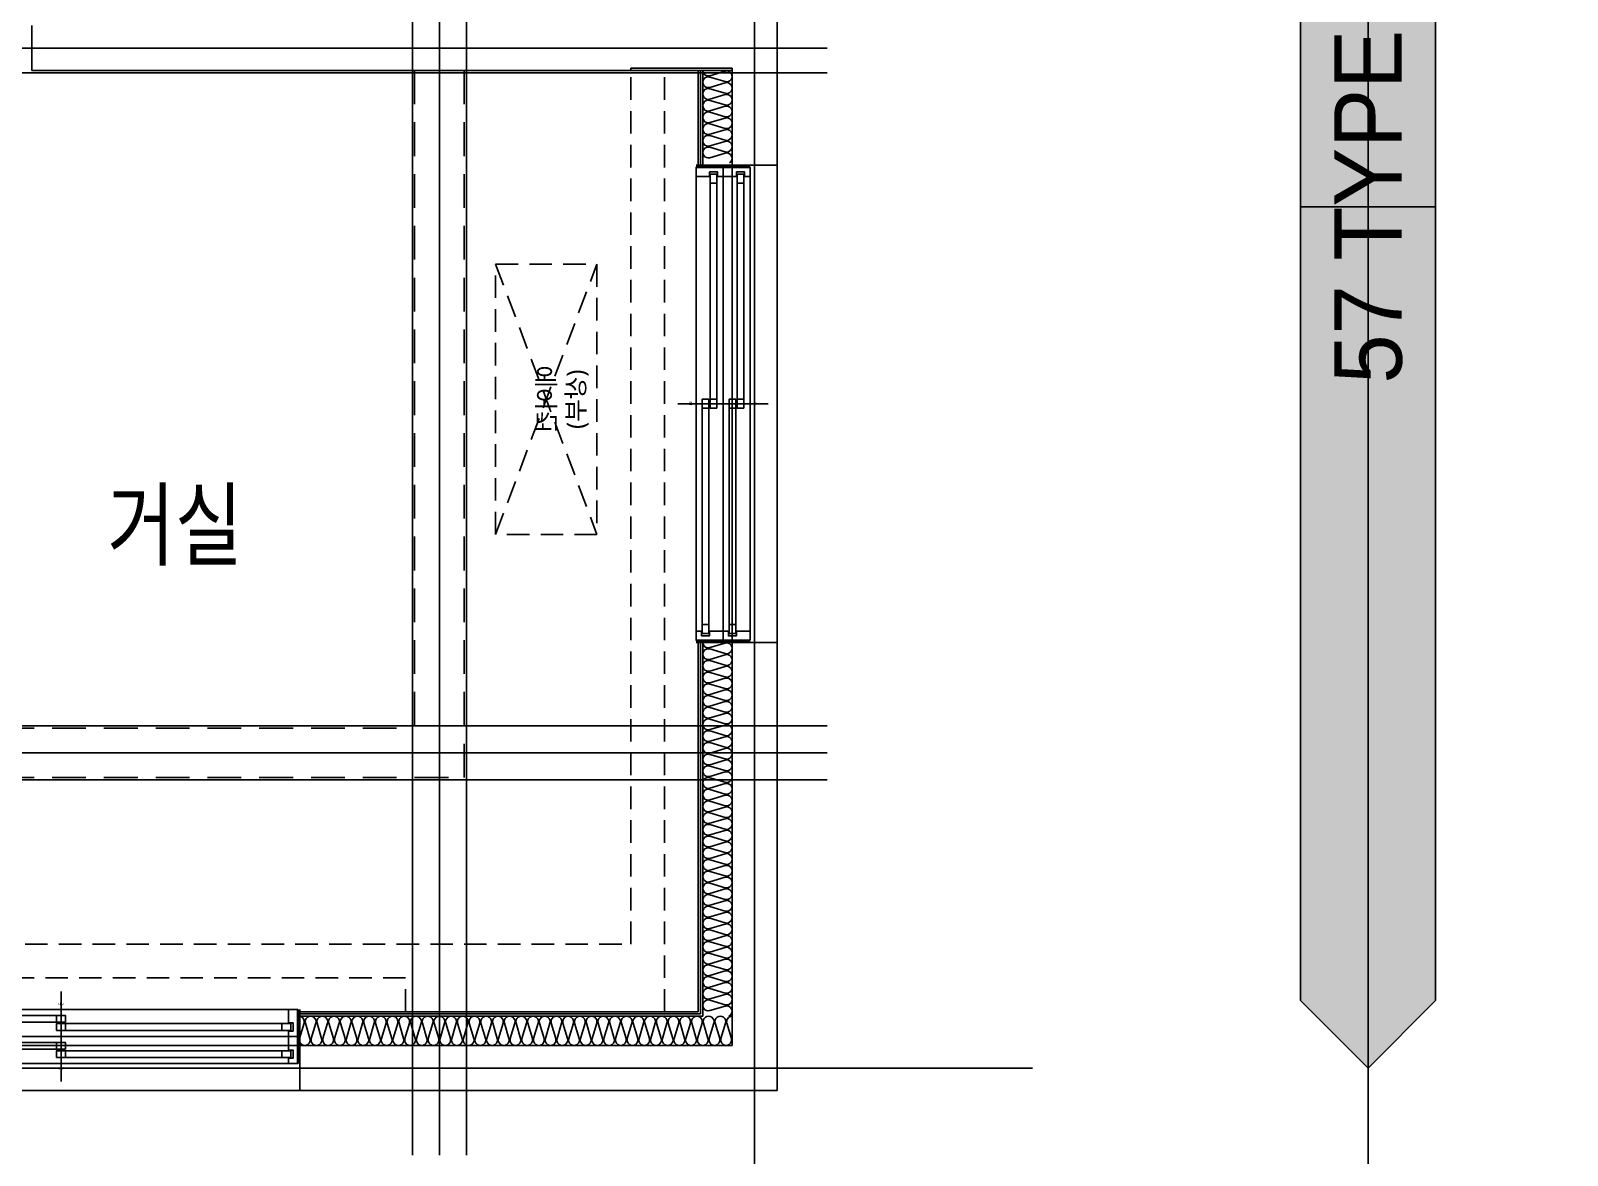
# Model space of a CAD drawing. Header units: millimetres. Extents: x 840000 to 1054178, y 0 to 59400.
# Drawn here: x 874387 to 881212, y 14583 to 19577 of the extents above; entities that cross this region are included whole.
import ezdxf
from ezdxf.enums import TextEntityAlignment as Align
from ezdxf.xclip import XClip

# ---------------------------------------------------------------- set-up
doc = ezdxf.new("R2010")
doc.units = ezdxf.units.MM
doc.header["$LTSCALE"] = 100
doc.header["$XCLIPFRAME"] = 0
for name, pattern in [('X - 단위세대 확장형$0$CEN', [62, 60, -1, 0, -1]), ('X - 단위세대 확장형$0$HID', [1.5, 1, -0.5]), ('X - 단위세대 확장형$0$xr-49D(확)$0$HID', [2.3, 1.5, -0.8]), ('X - 평면도$0$CEN', [62, 60, -1, 0, -1])]:
    doc.linetypes.add(name, pattern=pattern)
doc.layers.get('DEFPOINTS').update_dxf_attribs({"color": 145})
for name, color, linetype in [('AA-XXXX-253', 253, 'Continuous'), ('AA-XXXX-TEXT', 3, 'Continuous'), ('SYM', 7, 'Continuous'), ('TEX', 7, 'Continuous'), ('X - 단위세대 확장형$0$A-CON', 2, 'Continuous'), ('X - 단위세대 확장형$0$A-GIP', 6, 'Continuous'), ('X - 단위세대 확장형$0$A-INS', 9, 'Continuous'), ('X - 단위세대 확장형$0$A-WIN', 4, 'Continuous'), ('X - 단위세대 확장형$0$AA-WAXM-CONC', 2, 'Continuous'), ('X - 단위세대 확장형$0$AA-XXXX-CNTL', 1, 'X - 단위세대 확장형$0$CEN'), ('X - 단위세대 확장형$0$M-AIR', 1, 'X - 단위세대 확장형$0$HID'), ('X - 단위세대 확장형$0$S-ELE', 4, 'Continuous'), ('X - 단위세대 확장형$0$X-55$0$AA-DWXM-WIND', 4, 'Continuous'), ('X - 단위세대 확장형$0$xr-49D(확)$0$AA-XXXX-HIDL2', 7, 'X - 단위세대 확장형$0$xr-49D(확)$0$HID'), ('X - 단위세대 확장형$0$결로방지단열재', 7, 'X - 단위세대 확장형$0$HID'), ('X - 단위세대 확장형$0$커텐박스', 6, 'X - 단위세대 확장형$0$HID'), ('X - 평면도$0$AA-XXXX-CNTL', 1, 'X - 평면도$0$CEN')]:
    doc.layers.add(name, color=color, linetype=linetype)
for name, color, linetype, plot in [('DEFPOINT', 163, 'Continuous', False), ('X - 단위세대 확장형$0$A-MC', 171, 'Continuous', False), ('X - 단위세대 확장형$0$AA-EL-PCN8', 8, 'Continuous', False), ('X - 단위세대 확장형$0$DEFPOINT', 163, 'Continuous', False)]:
    doc.layers.add(name, color=color, linetype=linetype, plot=plot)
doc.styles.add('HAUD01', font='Dotum.ttf')
doc.styles.add('X - 단위세대 확장형$0$X-55$0$맑은 고딕', font='malgun.ttf')

# ---------------------------------------------------------------- blocks, each defined once
blk = doc.blocks.new('*U478')
at = {"layer": 'DEFPOINTS'}
for p, q in [((-1060, -130), (-1060, 110)), ((-1055, -130), (-1055, 110)), ((1055, -130), (1055, 110)), ((1060, -130), (1060, 110))]:
    blk.add_line(p, q, dxfattribs=at)
at = {"layer": 'X - 단위세대 확장형$0$X-55$0$AA-DWXM-WIND'}
for p, q in [((0, 190), (0, -210)), ((-20, 83), (-980, 83)), ((-20, 53), (-980, 53)), ((980, 47), (20, 47)), ((980, 17), (20, 17)), ((-20, -37), (-980, -37)), ((-20, -67), (-980, -67)), ((980, -73), (20, -73)), ((980, -103), (20, -103))]:
    blk.add_line(p, q, dxfattribs=at)
at = {"layer": 'X - 단위세대 확장형$0$X-55$0$AA-DWXM-WIND', "color": 8}
for p, q in [((-1010, 110), (1010, 110)), ((-1010, -10), (1010, -10)), ((-1010, -130), (1010, -130))]:
    blk.add_line(p, q, dxfattribs=at)
at = {"layer": 'X - 단위세대 확장형$0$X-55$0$AA-DWXM-WIND'}
for points in [[(-1010, 86), (-1030, 86), (-1030, 50), (-1010, 50), (-1010, -10), (-1010, -10), (-1050, -10), (-1050, 110), (-1010, 110), (-1010, 86)], [(1010, 14), (1030, 14), (1030, 50), (1010, 50), (1010, 110), (1010, 110), (1050, 110), (1050, -10), (1010, -10), (1010, 14)], [(-1010, -34), (-1030, -34), (-1030, -70), (-1010, -70), (-1010, -130), (-1010, -130), (-1050, -130), (-1050, -10), (-1010, -10), (-1010, -34)], [(1010, -106), (1030, -106), (1030, -70), (1010, -70), (1010, -10), (1010, -10), (1050, -10), (1050, -130), (1010, -130), (1010, -106)]]:
    blk.add_lwpolyline(points, dxfattribs=at)
for points in [[(-980, 53), (-980, 83), (-1020, 83), (-1020, 53)], [(20, 53), (20, 83), (-20, 83), (-20, 53)], [(-20, 17), (20, 17), (20, 47), (-20, 47)], [(1020, 17), (1020, 47), (980, 47), (980, 17)], [(-980, -67), (-980, -37), (-1020, -37), (-1020, -67)], [(20, -67), (20, -37), (-20, -37), (-20, -67)], [(-20, -103), (20, -103), (20, -73), (-20, -73)], [(1020, -103), (1020, -73), (980, -73), (980, -103)]]:
    blk.add_lwpolyline(points, close=True, dxfattribs=at)
at = {"layer": 'DEFPOINTS', "style": 'X - 단위세대 확장형$0$X-55$0$맑은 고딕', "width": 0.9}
for s, p in [('내부', (0, 133.2)), ('외부', (0, -152.2))]:
    blk.add_text(s, height=10, dxfattribs=at).set_placement(p, align=Align.MIDDLE_CENTER)
blk = doc.blocks.new('X - 단위세대 확장형$0$A$C1B995BC2')
at = {"layer": 'X - 단위세대 확장형$0$M-AIR'}
for p, q in [((600, -225), (-600, 225)), ((-600, -225), (600, 225))]:
    blk.add_line(p, q, dxfattribs=at)
blk.add_lwpolyline([(-600, -225), (600, -225), (600, 225), (-600, 225)], close=True, dxfattribs=at)
at = {"layer": 'X - 단위세대 확장형$0$DEFPOINT', "style": 'X - 단위세대 확장형$0$X-55$0$맑은 고딕'}
for s, p in [('(상부)', (0, 130.6)), ('에어컨', (0, 0))]:
    blk.add_text(s, height=80, rotation=180, dxfattribs=at).set_placement(p, align=Align.MIDDLE_CENTER)
blk = doc.blocks.new('X - 단위세대 확장형$0$A$Cc77666b6')
at = {"layer": 'X - 단위세대 확장형$0$A-GIP'}
for p, q in [((-350, -3220), (-350, -3650)), ((-340, -3220), (-340, -3650)), ((-350, -5750), (-350, -7400)), ((-340, -5750), (-340, -7410)), ((-350, -7400), (-2130, -7400)), ((-340, -7410), (-2130, -7410))]:
    blk.add_line(p, q, dxfattribs=at)
at = {"layer": 'X - 단위세대 확장형$0$A-INS'}
for p, q in [((-330, -3220), (-330, -3650)), ((-330, -5750), (-330, -7420)), ((-330, -7420), (-2130, -7420))]:
    blk.add_line(p, q, dxfattribs=at)
for points in [[(-330, -3220, 0.500912), (-299.1, -3243.1), (-230.9, -3222.9, -1.337394), (-230.9, -3269.1), (-299.1, -3248.9, 1.337394), (-299.1, -3295.1), (-230.9, -3274.9, -1.337394), (-230.9, -3321.1), (-299.1, -3300.9, 1.337394), (-299.1, -3347.1), (-230.9, -3326.9, -1.337394), (-230.9, -3373.1), (-299.1, -3352.9, 1.337394), (-299.1, -3399.1), (-230.9, -3378.9, -1.337394), (-230.9, -3425.1), (-299.1, -3404.9, 1.337394), (-299.1, -3451.1), (-230.9, -3430.9, -1.337394), (-230.9, -3477.1), (-299.1, -3456.9, 1.337394), (-299.1, -3503.1), (-230.9, -3482.9, -1.337394), (-230.9, -3529.1), (-299.1, -3508.9, 1.337394), (-299.1, -3555.1), (-230.9, -3534.9, -1.337394), (-230.9, -3581.1), (-299.1, -3560.9, 1.337394), (-299.1, -3607.1), (-230.9, -3586.9, -0.85931), (-210.7, -3630, -0.85931)], [(-330, -5760, 0.500912), (-299.1, -5783.1), (-230.9, -5762.9, -1.337394), (-230.9, -5809.1), (-299.1, -5788.9, 1.337394), (-299.1, -5835.1), (-230.9, -5814.9, -1.337394), (-230.9, -5861.1), (-299.1, -5840.9, 1.337394), (-299.1, -5887.1), (-230.9, -5866.9, -1.337394), (-230.9, -5913.1), (-299.1, -5892.9, 1.337394), (-299.1, -5939.1), (-230.9, -5918.9, -1.337394), (-230.9, -5965.1), (-299.1, -5944.9, 1.337395), (-299.1, -5991.1), (-230.9, -5970.9, -1.337395), (-230.9, -6017.1), (-299.1, -5996.9, 1.337395), (-299.1, -6043.1), (-230.9, -6022.9, -1.337395), (-230.9, -6069.1), (-299.1, -6048.9, 1.337395), (-299.1, -6095.1), (-230.9, -6074.9, -1.337395), (-230.9, -6121.1), (-299.1, -6100.9, 1.337395), (-299.1, -6147.1), (-230.9, -6126.9, -1.337395), (-230.9, -6173.1), (-299.1, -6152.9, 1.337395), (-299.1, -6199.1), (-230.9, -6178.9, -1.337395), (-230.9, -6225.1), (-299.1, -6204.9, 1.337395), (-299.1, -6251.1), (-230.9, -6230.9, -1.337395), (-230.9, -6277.1), (-299.1, -6256.9, 1.337395), (-299.1, -6303.1), (-230.9, -6282.9, -1.337395), (-230.9, -6329.1), (-299.1, -6308.9, 1.337395), (-299.1, -6355.1), (-230.9, -6334.9, -1.337395), (-230.9, -6381.1), (-299.1, -6360.9, 1.337394), (-299.1, -6407.1), (-230.9, -6386.9, -1.337394), (-230.9, -6433.1), (-299.1, -6412.9, 1.337394), (-299.1, -6459.1), (-230.9, -6438.9, -1.337394), (-230.9, -6485.1), (-299.1, -6464.9, 1.337394), (-299.1, -6511.1), (-230.9, -6490.9, -1.337394), (-230.9, -6537.1), (-299.1, -6516.9, 1.337394), (-299.1, -6563.1), (-230.9, -6542.9, -1.337394), (-230.9, -6589.1), (-299.1, -6568.9, 1.337394), (-299.1, -6615.1), (-230.9, -6594.9, -1.337394), (-230.9, -6641.1), (-299.1, -6620.9, 1.337394), (-299.1, -6667.1), (-230.9, -6646.9, -1.337394), (-230.9, -6693.1), (-299.1, -6672.9, 1.337394), (-299.1, -6719.1), (-230.9, -6698.9, -1.337394), (-230.9, -6745.1), (-299.1, -6724.9, 1.337394), (-299.1, -6771.1), (-230.9, -6750.9, -1.337394), (-230.9, -6797.1), (-299.1, -6776.9, 1.337394), (-299.1, -6823.1), (-230.9, -6802.9, -1.337394), (-230.9, -6849.1), (-299.1, -6828.9, 1.337394), (-299.1, -6875.1), (-230.9, -6854.9, -1.337394), (-230.9, -6901.1), (-299.1, -6880.9, 1.337394), (-299.1, -6927.1), (-230.9, -6906.9, -1.337394), (-230.9, -6953.1), (-299.1, -6932.9, 1.337394), (-299.1, -6979.1), (-230.9, -6958.9, -1.337394), (-230.9, -7005.1), (-299.1, -6984.9, 1.337394), (-299.1, -7031.1), (-230.9, -7010.9, -1.337394), (-230.9, -7057.1), (-299.1, -7036.9, 1.337394), (-299.1, -7083.1), (-230.9, -7062.9, -1.337394), (-230.9, -7109.1), (-299.1, -7088.9, 1.337394), (-299.1, -7135.1), (-230.9, -7114.9, -1.337394), (-230.9, -7161.1), (-299.1, -7140.9, 1.337394), (-299.1, -7187.1), (-230.9, -7166.9, -1.337394), (-230.9, -7213.1), (-299.1, -7192.9, 1.337394), (-299.1, -7239.1), (-230.9, -7218.9, -1.337394), (-230.9, -7265.1), (-299.1, -7244.9, 1.337394), (-299.1, -7291.1), (-230.9, -7270.9, -1.337394), (-230.9, -7317.1), (-299.1, -7296.9, 1.337394), (-299.1, -7343.1), (-230.9, -7322.9, -1.337394), (-230.9, -7369.1), (-299.1, -7348.9, 1.337395), (-299.1, -7395.1), (-230.9, -7374.9, -0.937415), (-214.3, -7420, -0.937415)], [(-200, -7420, 0.500912), (-223.1, -7450.9), (-202.9, -7519.1, -1.337394), (-249.1, -7519.1), (-228.9, -7450.9, 1.337394), (-275.1, -7450.9), (-254.9, -7519.1, -1.337394), (-301.1, -7519.1), (-280.9, -7450.9, 1.337394), (-327.1, -7450.9), (-306.9, -7519.1, -1.337394), (-353.1, -7519.1), (-332.9, -7450.9, 1.337394), (-379.1, -7450.9), (-358.9, -7519.1, -1.337394), (-405.1, -7519.1), (-384.9, -7450.9, 1.337394), (-431.1, -7450.9), (-410.9, -7519.1, -1.337394), (-457.1, -7519.1), (-436.9, -7450.9, 1.337394), (-483.1, -7450.9), (-462.9, -7519.1, -1.337394), (-509.1, -7519.1), (-488.9, -7450.9, 1.337394), (-535.1, -7450.9), (-514.9, -7519.1, -1.337394), (-561.1, -7519.1), (-540.9, -7450.9, 1.337394), (-587.1, -7450.9), (-566.9, -7519.1, -1.337394), (-613.1, -7519.1), (-592.9, -7450.9, 1.337394), (-639.1, -7450.9), (-618.9, -7519.1, -1.337394), (-665.1, -7519.1), (-644.9, -7450.9, 1.337394), (-691.1, -7450.9), (-670.9, -7519.1, -1.337394), (-717.1, -7519.1), (-696.9, -7450.9, 1.337394), (-743.1, -7450.9), (-722.9, -7519.1, -1.337394), (-769.1, -7519.1), (-748.9, -7450.9, 1.337394), (-795.1, -7450.9), (-774.9, -7519.1, -1.337394), (-821.1, -7519.1), (-800.9, -7450.9, 1.337394), (-847.1, -7450.9), (-826.9, -7519.1, -1.337394), (-873.1, -7519.1), (-852.9, -7450.9, 1.337394), (-899.1, -7450.9), (-878.9, -7519.1, -1.337394), (-925.1, -7519.1), (-904.9, -7450.9, 1.337394), (-951.1, -7450.9), (-930.9, -7519.1, -1.337394), (-977.1, -7519.1), (-956.9, -7450.9, 1.337394), (-1003.1, -7450.9), (-982.9, -7519.1, -1.337394), (-1029.1, -7519.1), (-1008.9, -7450.9, 1.337394), (-1055.1, -7450.9), (-1034.9, -7519.1, -1.337394), (-1081.1, -7519.1), (-1060.9, -7450.9, 1.337394), (-1107.1, -7450.9), (-1086.9, -7519.1, -1.337394), (-1133.1, -7519.1), (-1112.9, -7450.9, 1.337394), (-1159.1, -7450.9), (-1138.9, -7519.1, -1.337394), (-1185.1, -7519.1), (-1164.9, -7450.9, 1.337394), (-1211.1, -7450.9), (-1190.9, -7519.1, -1.337394), (-1237.1, -7519.1), (-1216.9, -7450.9, 1.337394), (-1263.1, -7450.9), (-1242.9, -7519.1, -1.337394), (-1289.1, -7519.1), (-1268.9, -7450.9, 1.337394), (-1315.1, -7450.9), (-1294.9, -7519.1, -1.337394), (-1341.1, -7519.1), (-1320.9, -7450.9, 1.337394), (-1367.1, -7450.9), (-1346.9, -7519.1, -1.337394), (-1393.1, -7519.1), (-1372.9, -7450.9, 1.337394), (-1419.1, -7450.9), (-1398.9, -7519.1, -1.337394), (-1445.1, -7519.1), (-1424.9, -7450.9, 1.337394), (-1471.1, -7450.9), (-1450.9, -7519.1, -1.337394), (-1497.1, -7519.1), (-1476.9, -7450.9, 1.337394), (-1523.1, -7450.9), (-1502.9, -7519.1, -1.337394), (-1549.1, -7519.1), (-1528.9, -7450.9, 1.337394), (-1575.1, -7450.9), (-1554.9, -7519.1, -1.337394), (-1601.1, -7519.1), (-1580.9, -7450.9, 1.337394), (-1627.1, -7450.9), (-1606.9, -7519.1, -1.337394), (-1653.1, -7519.1), (-1632.9, -7450.9, 1.337394), (-1679.1, -7450.9), (-1658.9, -7519.1, -1.337394), (-1705.1, -7519.1), (-1684.9, -7450.9, 1.337394), (-1731.1, -7450.9), (-1710.9, -7519.1, -1.337394), (-1757.1, -7519.1), (-1736.9, -7450.9, 1.337394), (-1783.1, -7450.9), (-1762.9, -7519.1, -1.337394), (-1809.1, -7519.1), (-1788.9, -7450.9, 1.337394), (-1835.1, -7450.9), (-1814.9, -7519.1, -1.337394), (-1861.1, -7519.1), (-1840.9, -7450.9, 1.337394), (-1887.1, -7450.9), (-1866.9, -7519.1, -1.337394), (-1913.1, -7519.1), (-1892.9, -7450.9, 1.337394), (-1939.1, -7450.9), (-1918.9, -7519.1, -1.337394), (-1965.1, -7519.1), (-1944.9, -7450.9, 1.337394), (-1991.1, -7450.9), (-1970.9, -7519.1, -1.337394), (-2017.1, -7519.1), (-1996.9, -7450.9, 1.337394), (-2043.1, -7450.9), (-2022.9, -7519.1, -1.337394), (-2069.1, -7519.1), (-2048.9, -7450.9, 1.337394), (-2095.1, -7450.9), (-2074.9, -7519.1, -1.337394), (-2121.1, -7519.1), (-2100.9, -7450.9, 0.449698), (-2120, -7420.3, 0.449698)]]:
    blk.add_lwpolyline(points, format="xyb", dxfattribs=at)
at = {"layer": 'X - 단위세대 확장형$0$A-MC'}
for p, q in [((-1620, -8037.5), (-1620, 0)), ((-1380, -8037.5), (-1380, 0)), ((-5630, -3230), (222.5, -3230)), ((222.5, -6130), (-8350, -6130)), ((222.5, -6370), (-8350, -6370))]:
    blk.add_line(p, q, dxfattribs=at)
at = {"layer": 'X - 단위세대 확장형$0$AA-EL-PCN8'}
for p, q in [((-200, -3640), (-200, -5760)), ((0, -3640), (0, -5760)), ((-4240, -7550), (-2120, -7550)), ((-4240, -7750), (-2120, -7750))]:
    blk.add_line(p, q, dxfattribs=at)
at = {"layer": 'X - 단위세대 확장형$0$AA-WAXM-CONC'}
for p, q in [((0, -2990), (0, -3640)), ((-3310, -3220), (-3310, -3020)), ((-3310, -3220), (-200, -3220)), ((-200, -3220), (-200, -3640)), ((-200, -3640), (0, -3640)), ((-200, -5760), (0, -5760)), ((-200, -5760), (-200, -7550)), ((0, -5760), (0, -7750)), ((-200, -7550), (-2120, -7550)), ((-2120, -7550), (-2120, -7750)), ((0, -7750), (-2120, -7750))]:
    blk.add_line(p, q, dxfattribs=at)
at = {"layer": 'X - 단위세대 확장형$0$AA-XXXX-CNTL'}
for p, q in [((-1500, -8037.5), (-1500, 0)), ((-100, -8037.5), (-100, 0)), ((-5630, -3120), (222.5, -3120)), ((222.5, -6250), (-8350, -6250)), ((0, -7650), (-8340, -7650))]:
    blk.add_line(p, q, dxfattribs=at)
at = {"layer": 'X - 단위세대 확장형$0$S-ELE'}
for p, q in [((-200, -3640), (-200, -5760)), ((0, -3640), (0, -5760)), ((-4240, -7550), (-2120, -7550)), ((-4240, -7750), (-2120, -7750))]:
    blk.add_line(p, q, dxfattribs=at)
at = {"layer": 'X - 단위세대 확장형$0$xr-49D(확)$0$AA-XXXX-HIDL2'}
for p, q in [((-1610, -3220), (-1610, -6140)), ((-1390, -3220), (-1390, -6360)), ((-7360, -6140), (-1610, -6140)), ((-7360, -6360), (-1390, -6360))]:
    blk.add_line(p, q, dxfattribs=at)
at = {"xscale": -1, "rotation": 270}
blk.add_blockref('X - 단위세대 확장형$0$A$C1B995BC2', (-1025, -4680), dxfattribs=at)
at = {"layer": 'X - 단위세대 확장형$0$A-WIN', "rotation": 90}
blk.add_blockref('*U478', (-250, -4700), dxfattribs=at)
at = {"layer": 'X - 단위세대 확장형$0$A-WIN'}
blk.add_blockref('*U478', (-3180, -7500), dxfattribs=at)
blk = doc.blocks.new('X - 단위세대 확장형$0$20220222-결로')
at = {"layer": 'X - 단위세대 확장형$0$A-CON'}
for p, q in [((-14180, -4050), (-14180, -4040)), ((-14180, -4040), (-13730, -4040)), ((-13730, -4040), (-13730, -4050))]:
    blk.add_line(p, q, dxfattribs=at)
at = {"layer": 'X - 단위세대 확장형$0$A-CON', "color": 8}
blk.add_line((-13730, -4050), (-14180, -4050), dxfattribs=at)
at = {"layer": 'X - 단위세대 확장형$0$결로방지단열재'}
blk.add_lwpolyline([(-21220, -930), (-21220, -7930), (-14180, -7930), (-14180, -4050)], dxfattribs=at)
at = {"layer": 'X - 단위세대 확장형$0$커텐박스'}
for p, q in [((-14030, -8230), (-14030, -4050)), ((-15180, -8080), (-18400, -8080)), ((-15180, -8230), (-15180, -8080))]:
    blk.add_line(p, q, dxfattribs=at)
blk = doc.blocks.new('X - 단위세대 확장형', base_point=(-475.4, -286.7))
blk.add_blockref('X - 단위세대 확장형$0$20220222-결로', (70482, 39343.1))
blk.add_blockref('X - 단위세대 확장형$0$A$Cc77666b6', (56952, 38513.1))
blk = doc.blocks.new('20220114_기준층 실명')
at = {"layer": 'AA-XXXX-TEXT', "style": 'HAUD01', "width": 0.8}
blk.add_text('거실', height=300, dxfattribs=at).set_placement((-28511.8, 74.2), align=Align.MIDDLE_CENTER)
blk = doc.blocks.new('20220111_기준층 세대명')
at = {"layer": 'AA-XXXX-253'}
blk.add_hatch(color=256, dxfattribs=at).paths.add_polyline_path([(-23512.2, -2039.1), (-23212.2, -2339.1), (-22912.2, -2039.1), (-22912.2, 5010.9), (-23212.2, 5310.9), (-23512.2, 5010.9)])
blk.add_lwpolyline([(-23212.2, 5310.9), (-23512.2, 5010.9), (-23512.2, -2039.1), (-23212.2, -2339.1), (-22912.2, -2039.1), (-22912.2, 5010.9)], close=True)
at = {"layer": 'DEFPOINT'}
blk.add_line((-23512.2, 1485.9), (-22912.2, 1485.9), dxfattribs=at)
blk.add_lwpolyline([(-1557.2, 3535.9), (-1557.2, 33935.9), (-46952.2, 33935.9), (-46952.2, -4889.1), (-23212.2, -4889.1), (-23212.2, 3535.9), (-1557.2, 3535.9)], dxfattribs=at)
at = {"layer": 'TEX', "style": 'HAUD01'}
blk.add_text('57 TYPE', height=300, rotation=90, dxfattribs=at).set_placement((-23212.2, 1485.9), align=Align.MIDDLE_CENTER)
blk = doc.blocks.new('X - 평면도', base_point=(-475.4, -286.7))
at = {"layer": 'X - 평면도$0$AA-XXXX-CNTL'}
for p, q in [((1316852, 42938.8), (1316852, 22495.2)), ((1287286.2, 30863.1), (1318162.2, 30863.1))]:
    blk.add_line(p, q, dxfattribs=at)

msp = doc.modelspace()

# ---------------------------------------------------------------- block references
ref = msp.add_blockref('X - 평면도', (-439725.3, -16179.1))
XClip(ref).set_block_clipping_path([(1279249.9173513227, 15892.4151621314), (1363249.9173513227, 75292.4151621313)])

# ---------------------------------------------------------------- next in the draw order: block references
msp.add_blockref('20220111_기준층 세대명', (903539.4, 17309.8))
at = {"layer": 'AA-XXXX-TEXT'}
msp.add_blockref('20220114_기준층 실명', (903539.4, 17309.8), dxfattribs=at)

# ---------------------------------------------------------------- next in the draw order: block references
at = {"layer": 'SYM'}
ref = msp.add_blockref('X - 단위세대 확장형', (820274.7, -16179.1), dxfattribs=at)
XClip(ref).set_block_clipping_path([(27286.2339647645, 22495.2025850526), (88213.6007378809, 68689.6277392105)])

doc.saveas('drawing.dxf')
